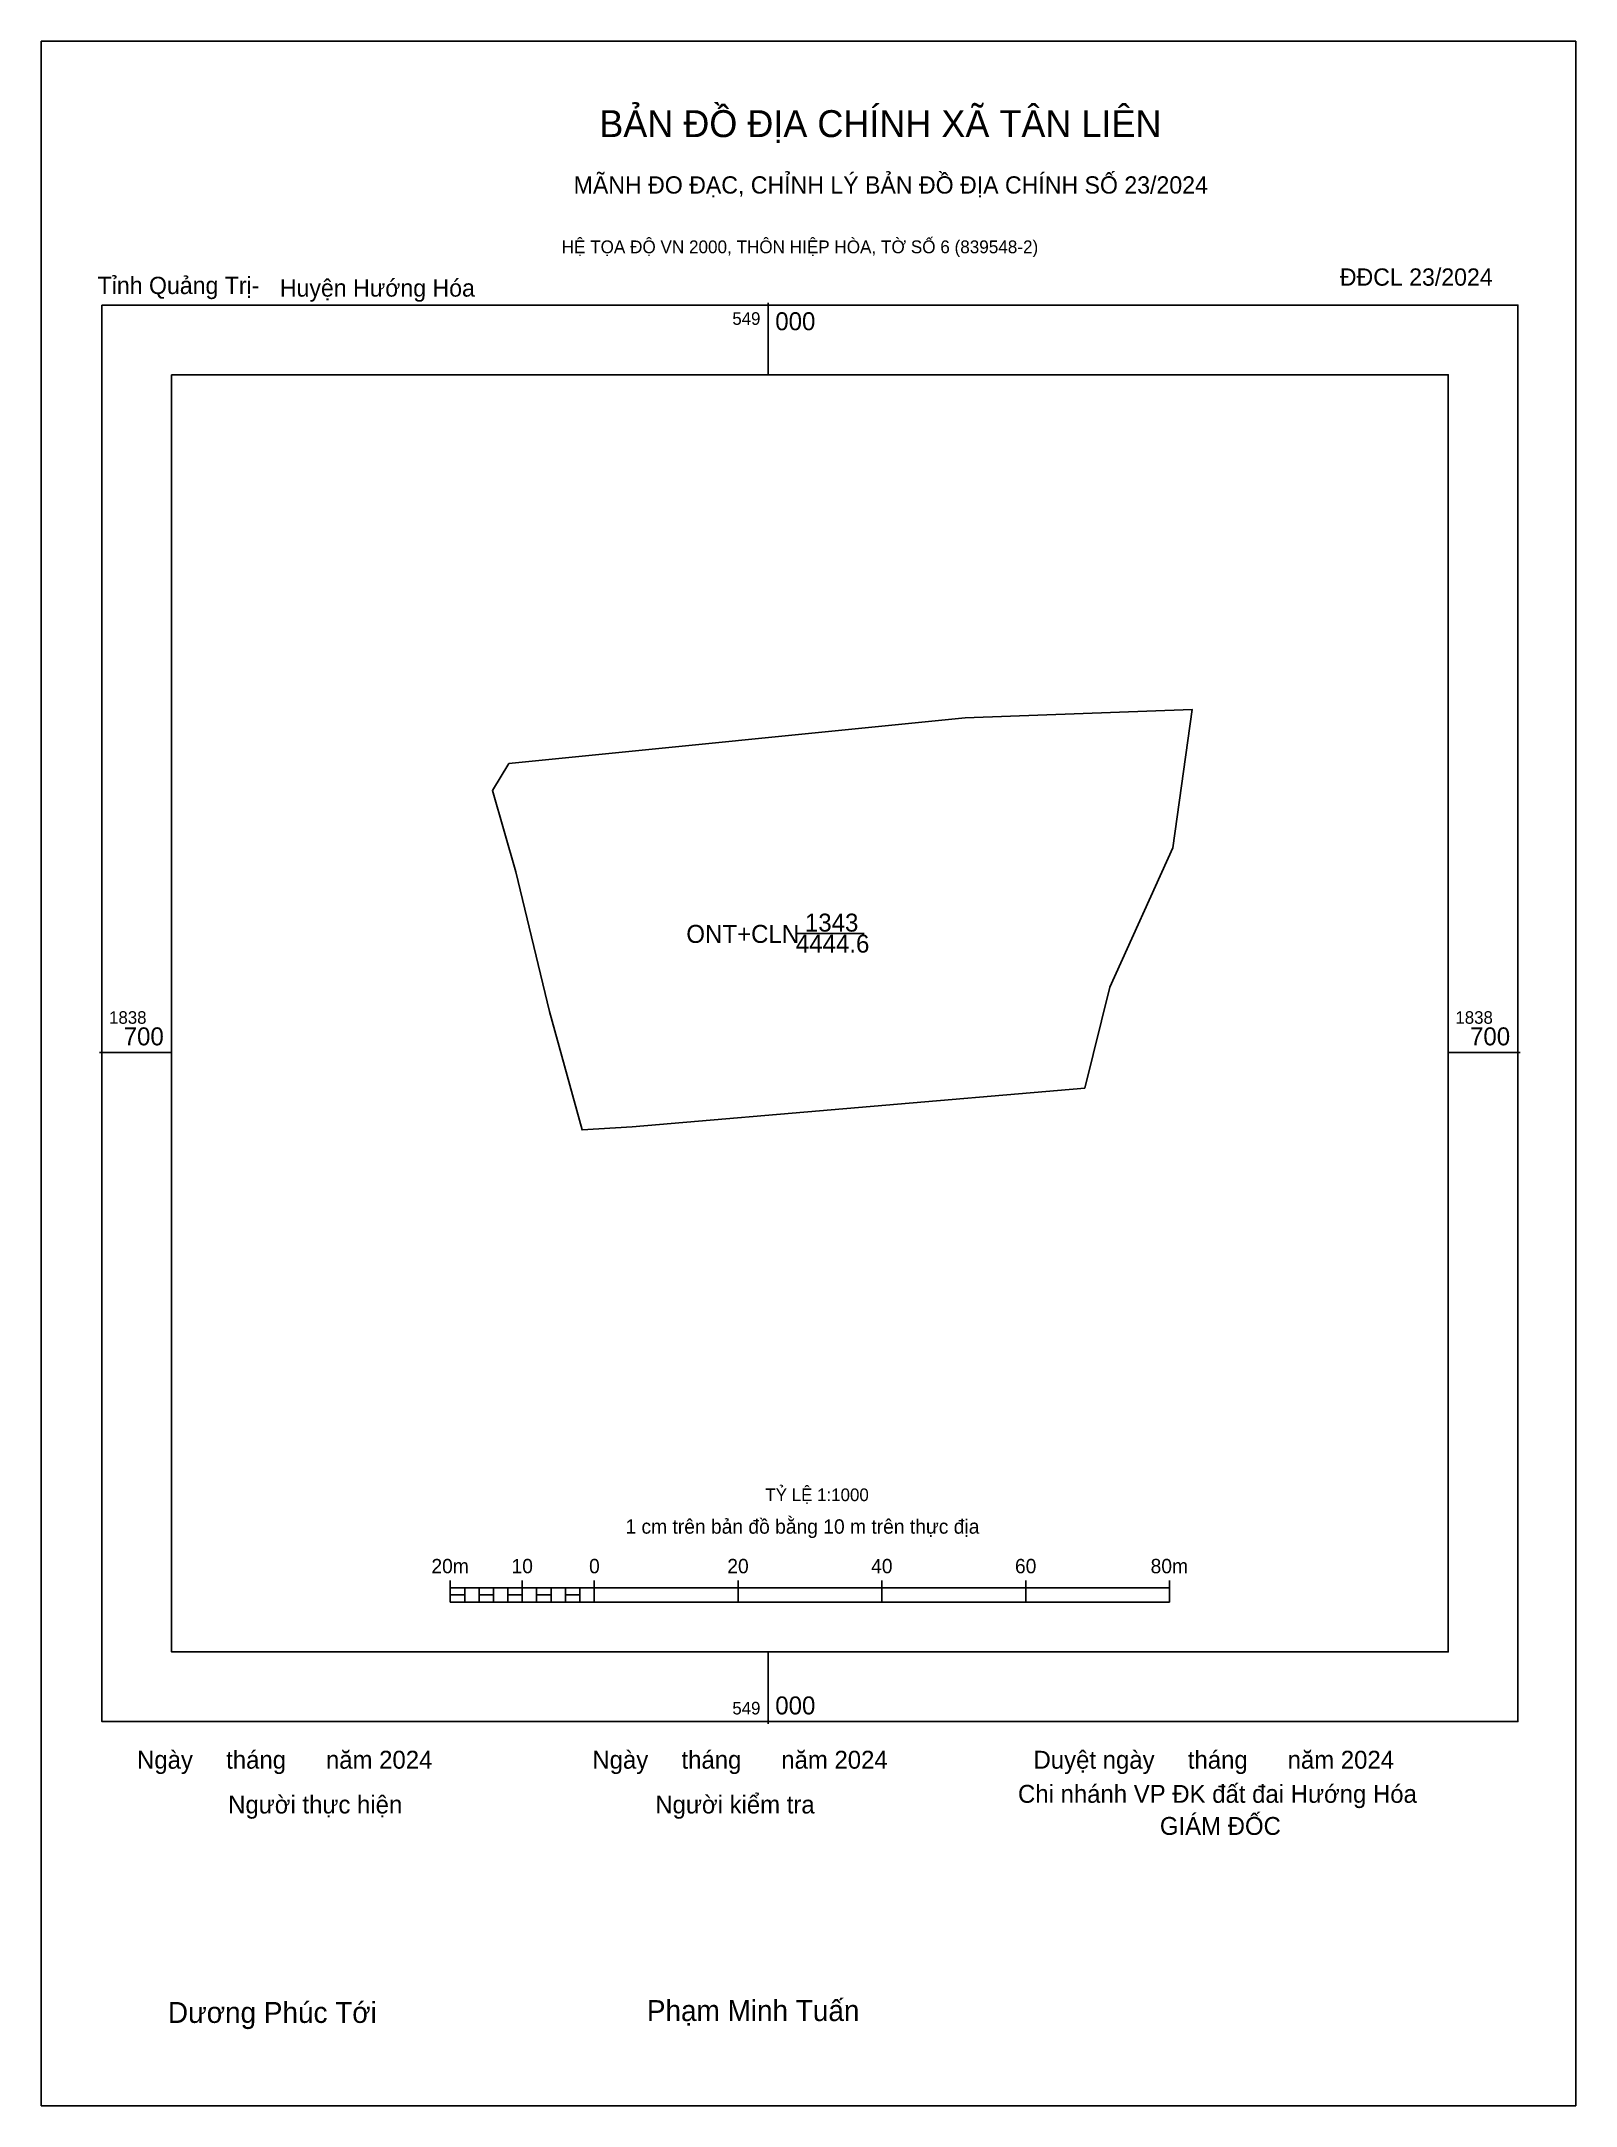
# Model space of a CAD drawing. Extents: x 548899 to 549112, y 1838554 to 1838841.
import ezdxf

# ---------------------------------------------------------------- set-up
doc = ezdxf.new("R2010")
doc.units = 0
for name, color, linetype in [('Level 1', 7, 'Continuous'), ('Level 10', 7, 'Continuous'), ('Level 15', 7, 'Continuous'), ('Level 6', 7, 'Continuous'), ('Level 62', 7, 'Continuous'), ('Level 63', 7, 'Continuous'), ('Level 9', 7, 'Continuous')]:
    doc.layers.add(name, color=color, linetype=linetype)

msp = doc.modelspace()

# ---------------------------------------------------------------- linework, layer by layer
at = {"layer": 'Level 10'}
msp.add_lwpolyline([(549044.05, 1838695.04), (548981.1, 1838689.69), (548974.13, 1838689.24), (548969.6, 1838705.7), (548964.92, 1838725.11), (548961.68, 1838736.44), (548963.96, 1838740.17), (549027.41, 1838746.53), (549058.95, 1838747.68), (549056.27, 1838728.43), (549047.54, 1838709.07)], close=True, dxfattribs=at)
at = {"layer": 'Level 15'}
msp.add_lwpolyline([(548898.94, 1838840.55), (549112.3, 1838840.55), (549112.3, 1838553.63), (548898.94, 1838553.63)], close=True, dxfattribs=at)
at = {"layer": 'Level 62'}
msp.add_lwpolyline([(548917.06, 1838794.21), (549094.57, 1838794.21), (549094.57, 1838616.7), (548917.06, 1838616.7)], close=True, dxfattribs=at)
at = {"layer": 'Level 63'}
for p, q in [((549000, 1838804.21), (549000, 1838794.21)), ((548907.06, 1838700), (548917.06, 1838700)), ((549094.57, 1838700), (549104.57, 1838700)), ((548955.82, 1838626.63), (548955.82, 1838623.63)), ((548955.82, 1838625.63), (549055.82, 1838625.63)), ((548957.82, 1838625.63), (548957.82, 1838623.63)), ((548959.82, 1838625.63), (548959.82, 1838623.63)), ((548961.82, 1838625.63), (548961.82, 1838623.63)), ((548963.82, 1838625.63), (548963.82, 1838623.63)), ((548965.82, 1838626.63), (548965.82, 1838623.63)), ((548965.82, 1838625.63), (548965.82, 1838623.63)), ((548967.82, 1838625.63), (548967.82, 1838623.63)), ((548969.82, 1838625.63), (548969.82, 1838623.63)), ((548971.82, 1838625.63), (548971.82, 1838623.63)), ((548973.82, 1838625.63), (548973.82, 1838623.63)), ((548975.82, 1838626.63), (548975.82, 1838623.63)), ((548975.82, 1838625.63), (548975.82, 1838623.63)), ((548995.82, 1838626.63), (548995.82, 1838623.63)), ((549015.82, 1838626.63), (549015.82, 1838623.63)), ((549035.82, 1838626.63), (549035.82, 1838623.63)), ((549055.82, 1838626.63), (549055.82, 1838623.63)), ((548955.82, 1838623.63), (549055.82, 1838623.63)), ((549000, 1838616.7), (549000, 1838606.7))]:
    msp.add_line(p, q, dxfattribs=at)
for points in [[(548907.37, 1838803.89), (549104.26, 1838803.89), (549104.26, 1838607.01), (548907.37, 1838607.01)], [(548955.82, 1838624.63), (548957.82, 1838624.63), (548957.82, 1838623.63), (548955.82, 1838623.63)], [(548955.82, 1838624.63), (548957.82, 1838624.63), (548957.82, 1838623.63), (548955.82, 1838623.63)], [(548959.82, 1838624.63), (548961.82, 1838624.63), (548961.82, 1838623.63), (548959.82, 1838623.63)], [(548963.82, 1838624.63), (548965.82, 1838624.63), (548965.82, 1838623.63), (548963.82, 1838623.63)], [(548967.82, 1838624.63), (548969.82, 1838624.63), (548969.82, 1838623.63), (548967.82, 1838623.63)], [(548971.82, 1838624.63), (548973.82, 1838624.63), (548973.82, 1838623.63), (548971.82, 1838623.63)]]:
    msp.add_lwpolyline(points, close=True, dxfattribs=at)
at = {"layer": 'Level 9'}
msp.add_line((549003.83, 1838716.53), (549013.36, 1838716.53), dxfattribs=at)

# ---------------------------------------------------------------- texts
at = {"layer": 'Level 1'}
for s, p in [('ONT+CLN', (548988.63, 1838715.24)), ('1343', (549005.12, 1838716.81)), ('4444.6', (549003.86, 1838713.89))]:
    msp.add_text(s, height=2.5, dxfattribs=at).set_placement(p)
at = {"layer": 'Level 6'}
msp.add_text('TỶ LỆ 1:1000', height=1.7579, dxfattribs=at).set_placement((548999.63, 1838637.66))
at = {"layer": 'Level 63'}
for s, height, p in [('BẢN ĐỒ ĐỊA CHÍNH XÃ TÂN LIÊN', 3.7437, (548976.53, 1838827.23)), ('MÃNH ĐO ĐẠC, CHỈNH LÝ BẢN ĐỒ ĐỊA CHÍNH SỐ 23/2024', 2.4022, (548972.97, 1838819.38)), ('HỆ TỌA ĐỘ VN 2000, THÔN HIỆP HÒA, TỜ SỐ 6 (839548-2)', 1.7782, (548971.3, 1838811.09)), ('549', 1.75, (548995.03, 1838801.14)), ('000', 2.5, (549001, 1838800.39)), ('1838', 1.75, (548908.37, 1838704)), ('700', 2.5, (548910.4, 1838701)), ('1838', 1.75, (549095.57, 1838704)), ('700', 2.5, (549097.6, 1838701)), ('1 cm trên bản đồ bằng 10 m trên thực địa', 2, (548980.17, 1838633.13)), ('20m', 2, (548953.19, 1838627.63)), ('10', 2, (548964.33, 1838627.63)), ('0', 2, (548975.11, 1838627.63)), ('20', 2, (548994.33, 1838627.63)), ('40', 2, (549014.33, 1838627.63)), ('60', 2, (549034.33, 1838627.63)), ('80m', 2, (549053.19, 1838627.63)), ('549', 1.75, (548995.03, 1838608.01)), ('000', 2.5, (549001, 1838608.01)), ('Ngày     tháng      năm 2024', 2.4883, (548912.26, 1838600.47)), ('Ngày     tháng      năm 2024', 2.4883, (548975.57, 1838600.47)), ('Duyệt ngày     tháng      năm 2024', 2.4883, (549036.91, 1838600.47)), ('Người thực hiện', 2.4883, (548924.93, 1838594.25)), ('Người kiểm tra', 2.4883, (548984.32, 1838594.25)), ('Chi nhánh VP ĐK đất đai Hướng Hóa', 2.4883, (549034.75, 1838595.73)), ('GIÁM ĐỐC', 2.488, (549054.48, 1838591.27)), ('Dương Phúc Tới', 2.9024, (548916.55, 1838565.14)), ('Phạm Minh Tuấn', 2.9024, (548983.15, 1838565.4))]:
    msp.add_text(s, height=height, dxfattribs=at).set_placement(p)
at = {"layer": 'Level 9'}
for s, p in [('Tỉnh Quảng Trị-', (548906.78, 1838805.42)), ('Huyện Hướng Hóa', (548932.12, 1838805.06)), ('ĐĐCL 23/2024', (549079.5, 1838806.58))]:
    msp.add_text(s, height=2.4022, dxfattribs=at).set_placement(p)

doc.saveas('drawing.dxf')
